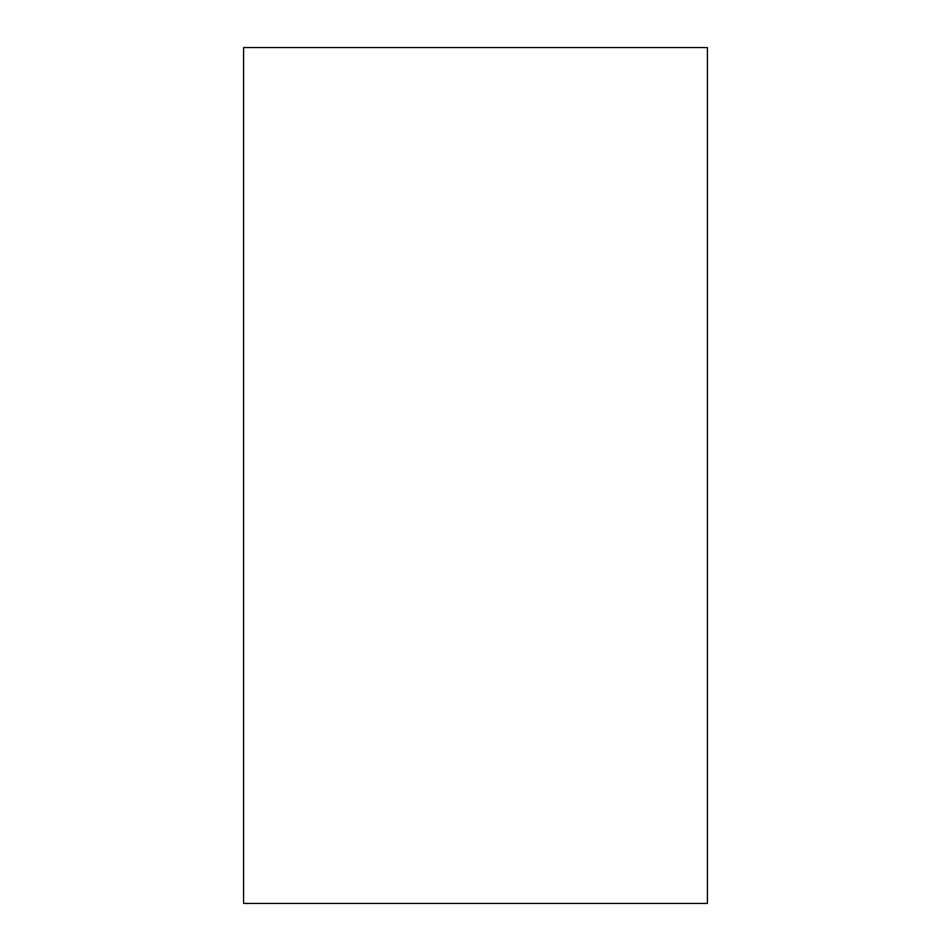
<?xml version="1.0" encoding="UTF-8"?>
<svg xmlns="http://www.w3.org/2000/svg" width="951" height="951" viewBox="0 0 951 951"><rect width="100%" height="100%" fill="white"/><g stroke="black" fill="none" stroke-linecap="round" stroke-linejoin="round"><path stroke-width="1.43" d="M707.425 47.55L243.575 47.55L243.575 903.45L707.425 903.45L707.425 47.55"/></g></svg>
